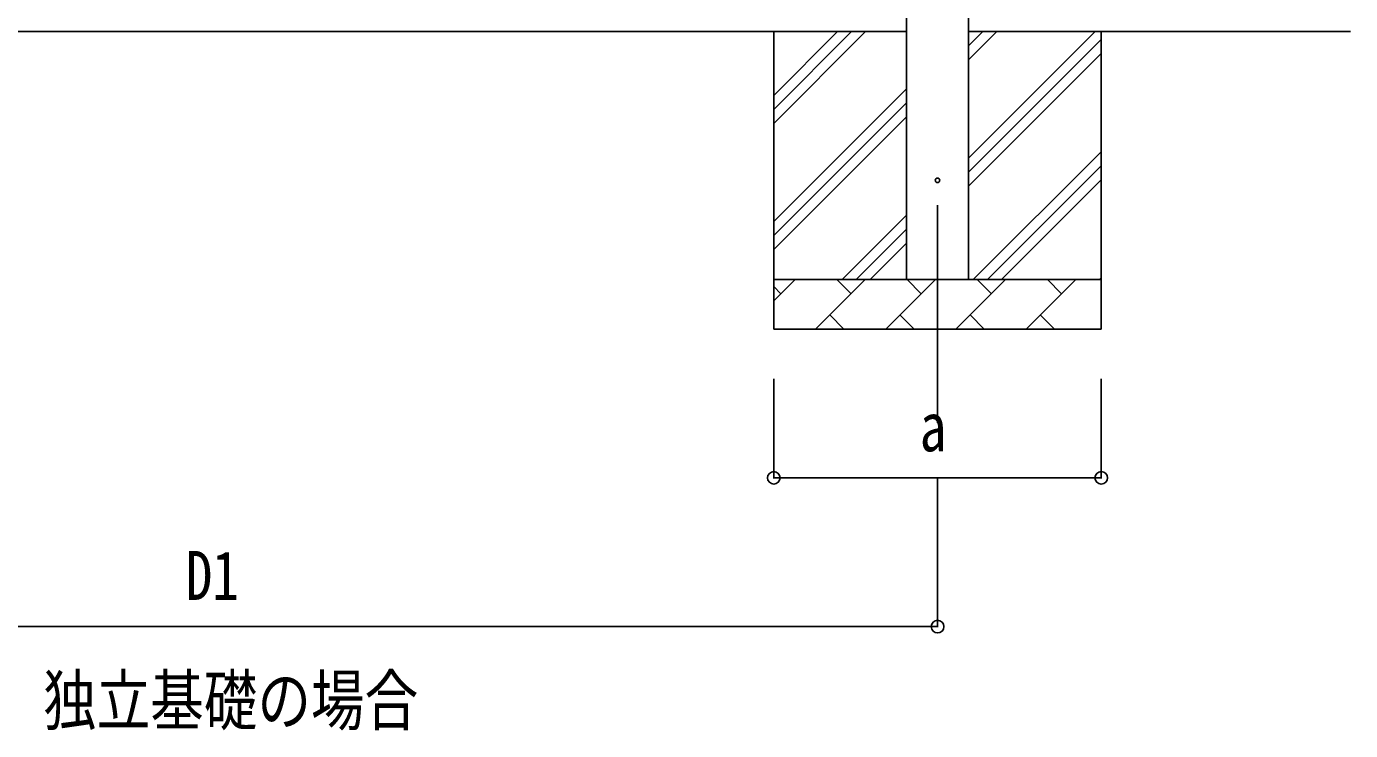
# Model space of a CAD drawing. Units: millimetres, scale not verified. Extents: x -12615 to 12615, y -8910 to 8910.
# Drawn here: x -9498 to -6829, y -4024 to -2604 of the extents above; entities that cross this region are included whole.
import ezdxf
from ezdxf.enums import TextEntityAlignment as Align

# ---------------------------------------------------------------- set-up
doc = ezdxf.new("R2010")
doc.units = ezdxf.units.MM
doc.header["$LTSCALE"] = 40
for name, color, linetype in [('0-2_USER1', 3, 'Continuous'), ('0-4_YKK_12', 2, 'Continuous'), ('0-5_YKK_13', 4, 'Continuous'), ('0-6_YKK_A1', 4, 'Continuous'), ('0-7_YKK_D', 6, 'Continuous')]:
    doc.layers.add(name, color=color, linetype=linetype)
doc.styles.add('ＭＳ ゴシック', font='')
doc.styles.get('ＭＳ ゴシック').set_extended_font_data('MS Gothic')

msp = doc.modelspace()

# ---------------------------------------------------------------- linework, layer by layer
at = {"layer": '0-4_YKK_12'}
msp.add_line((-7661.94, -2964), (-7661.94, -3402.94), dxfattribs=at)
at = {"layer": '0-5_YKK_13'}
msp.add_circle((-7661.94, -2914), 4.5, dxfattribs=at)
at = {"layer": '0-6_YKK_A1'}
for p, q in [((-7724.44, -3114), (-7724.44, -314)), ((-7599.44, -314), (-7599.44, -3114)), ((-7724.44, -2614), (-10472.44, -2614)), ((-7991.94, -2614), (-7991.94, -3214)), ((-7991.94, -2799.05), (-7806.89, -2614)), ((-7991.94, -2770.77), (-7835.17, -2614)), ((-7991.94, -2742.48), (-7863.46, -2614)), ((-7599.44, -2614), (-6829.44, -2614)), ((-7599.44, -2869.1), (-7344.34, -2614)), ((-7599.44, -2671.11), (-7542.33, -2614)), ((-7599.44, -2642.82), (-7570.62, -2614)), ((-7331.94, -2614), (-7331.94, -3214)), ((-7599.44, -2897.38), (-7331.94, -2629.88)), ((-7599.44, -2925.67), (-7331.94, -2658.17)), ((-7991.94, -2997.04), (-7724.44, -2729.54)), ((-7991.94, -3025.32), (-7724.44, -2757.82)), ((-7991.94, -3053.61), (-7724.44, -2786.11)), ((-7589.78, -3114), (-7331.94, -2856.16)), ((-7561.5, -3114), (-7331.94, -2884.44)), ((-7533.21, -3114), (-7331.94, -2912.73)), ((-7854.34, -3114), (-7724.44, -2984.1)), ((-7826.06, -3114), (-7724.44, -3012.38)), ((-7797.77, -3114), (-7724.44, -3040.67)), ((-7991.94, -3114), (-7331.94, -3114)), ((-7991.94, -3156.89), (-7949.05, -3114)), ((-7907.63, -3214), (-7807.63, -3114)), ((-7836.18, -3142.55), (-7864.73, -3114)), ((-7766.2, -3214), (-7666.2, -3114)), ((-7694.76, -3142.55), (-7723.31, -3114)), ((-7624.78, -3214), (-7524.78, -3114)), ((-7553.34, -3142.55), (-7581.89, -3114)), ((-7483.36, -3214), (-7383.36, -3114)), ((-7411.92, -3142.55), (-7440.47, -3114)), ((-7335.22, -3114), (-7331.94, -3110.72)), ((-7977.6, -3142.55), (-7991.94, -3128.21)), ((-7879.07, -3185.45), (-7850.52, -3214)), ((-7737.65, -3185.45), (-7709.1, -3214)), ((-7596.23, -3185.45), (-7567.68, -3214)), ((-7454.81, -3185.45), (-7426.26, -3214)), ((-7331.94, -3214), (-7991.94, -3214))]:
    msp.add_line(p, q, dxfattribs=at)
at = {"layer": '0-7_YKK_D'}
for p, q in [((-7991.94, -3314), (-7991.94, -3515)), ((-7331.94, -3314), (-7331.94, -3515)), ((-7331.94, -3514), (-7991.94, -3514)), ((-7661.94, -3515), (-7661.94, -3815)), ((-10534.94, -3814), (-7661.94, -3814))]:
    msp.add_line(p, q, dxfattribs=at)
for centre in [(-7991.94, -3514), (-7331.94, -3514), (-7661.94, -3814)]:
    msp.add_circle(centre, 12.75, dxfattribs=at)

# ---------------------------------------------------------------- texts
at = {"layer": '0-2_USER1', "style": 'ＭＳ ゴシック', "width": 0.8}
msp.add_text('独立基礎の場合', height=98.97, dxfattribs=at).set_placement((-9464.9, -4042.05), align=Align.BOTTOM_LEFT)
at = {"layer": '0-7_YKK_D', "style": 'ＭＳ ゴシック', "width": 0.8}
for s, p in [('a', (-7697.94, -3490)), ('D1', (-9177.64, -3790))]:
    msp.add_text(s, height=98.97, dxfattribs=at).set_placement(p, align=Align.BOTTOM_LEFT)

doc.saveas('drawing.dxf')
